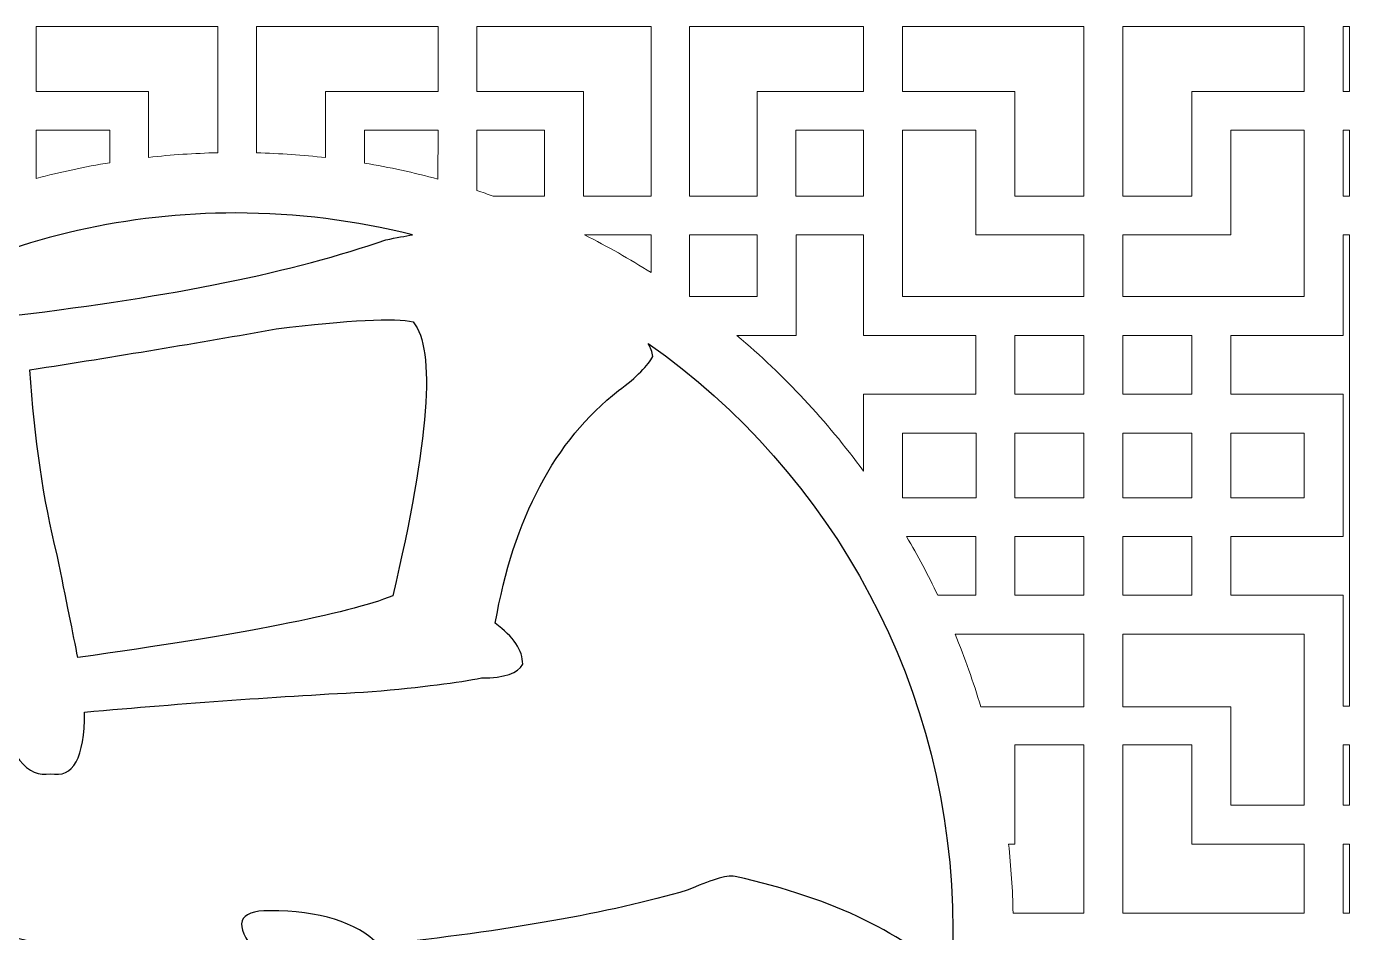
# Model space of a CAD drawing. Header units: centimetres. Extents: x -193 to 324, y -200 to 64.
# Drawn here: x -9.3 to 51.9, y -68.1 to -26.1 of the extents above; entities that cross this region are included whole.
import ezdxf

# ---------------------------------------------------------------- set-up
doc = ezdxf.new("R2010")
doc.units = ezdxf.units.CM
doc.header["$MEASUREMENT"] = 0
doc.layers.add('layer 1', color=7, linetype='Continuous')

msp = doc.modelspace()

# ---------------------------------------------------------------- linework, layer by layer
at = {"layer": 'layer 1', "color": 114, "lineweight": 9}
for points, knots in [([(-0.49083, -31.94532), (-0.49083, -31.94532), (-0.49083, -26.0961), (-0.49083, -26.0961), (-0.49083, -26.0961), (-0.49083, -26.0961), (-8.89333, -26.0961), (-8.89333, -26.0961), (-8.89333, -26.0961), (-8.89333, -26.0961), (-8.89333, -29.1061), (-8.89333, -29.1061), (-8.89333, -29.1061), (-8.89333, -29.1061), (-3.68834, -29.1061), (-3.68834, -29.1061), (-3.68834, -29.1061), (-3.68834, -29.1061), (-3.68993, -32.16002), (-3.68993, -32.16002), (-3.68993, -32.16002), (-2.63662, -32.04232), (-1.56957, -31.9701), (-0.49083, -31.94532)], [0, 0, 0, 0, 0.14285714, 0.14285714, 0.14285714, 0.14285714, 0.28571429, 0.28571429, 0.28571429, 0.28571429, 0.42857143, 0.42857143, 0.42857143, 0.42857143, 0.57142857, 0.57142857, 0.57142857, 0.57142857, 0.71428571, 0.71428571, 0.71428571, 0.71428571, 1, 1, 1, 1]), ([(4.5085, -32.17328), (4.5085, -32.17328), (4.50693, -29.1061), (4.50693, -29.1061), (4.50693, -29.1061), (4.50693, -29.1061), (9.71192, -29.1061), (9.71192, -29.1061), (9.71192, -29.1061), (9.71192, -29.1061), (9.71192, -26.0961), (9.71192, -26.0961), (9.71192, -26.0961), (9.71192, -26.0961), (1.30942, -26.0961), (1.30942, -26.0961), (1.30942, -26.0961), (1.30942, -26.0961), (1.3094, -31.94818), (1.3094, -31.94818), (1.3094, -31.94818), (2.38823, -31.97638), (3.45528, -32.0521), (4.5085, -32.17328)], [0, 0, 0, 0, 0.14285714, 0.14285714, 0.14285714, 0.14285714, 0.28571429, 0.28571429, 0.28571429, 0.28571429, 0.42857143, 0.42857143, 0.42857143, 0.42857143, 0.57142857, 0.57142857, 0.57142857, 0.57142857, 0.71428571, 0.71428571, 0.71428571, 0.71428571, 1, 1, 1, 1]), ([(16.44692, -29.1061), (16.44692, -29.1061), (16.44692, -33.9511), (16.44692, -33.9511), (16.44692, -33.9511), (16.44692, -33.9511), (19.57692, -33.9511), (19.57692, -33.9511), (19.57692, -33.9511), (19.57692, -33.9511), (19.57692, -26.0961), (19.57692, -26.0961), (19.57692, -26.0961), (19.57692, -26.0961), (11.51442, -26.0961), (11.51442, -26.0961), (11.51442, -26.0961), (11.51442, -26.0961), (11.51442, -29.1061), (11.51442, -29.1061), (11.51442, -29.1061), (11.51442, -29.1061), (16.44692, -29.1061), (16.44692, -29.1061)], [0, 0, 0, 0, 0.14285714, 0.14285714, 0.14285714, 0.14285714, 0.28571429, 0.28571429, 0.28571429, 0.28571429, 0.42857143, 0.42857143, 0.42857143, 0.42857143, 0.57142857, 0.57142857, 0.57142857, 0.57142857, 0.71428571, 0.71428571, 0.71428571, 0.71428571, 1, 1, 1, 1]), ([(21.35692, -26.0961), (21.35692, -26.0961), (21.35692, -33.9511), (21.35692, -33.9511), (21.35692, -33.9511), (21.35692, -33.9511), (24.48943, -33.9511), (24.48943, -33.9511), (24.48943, -33.9511), (24.48943, -33.9511), (24.48692, -29.1061), (24.48692, -29.1061), (24.48692, -29.1061), (24.48692, -29.1061), (29.41942, -29.1061), (29.41942, -29.1061), (29.41942, -29.1061), (29.41942, -29.1061), (29.41942, -26.0961), (29.41942, -26.0961), (29.41942, -26.0961), (29.41942, -26.0961), (21.35692, -26.0961), (21.35692, -26.0961)], [0, 0, 0, 0, 0.14285714, 0.14285714, 0.14285714, 0.14285714, 0.28571429, 0.28571429, 0.28571429, 0.28571429, 0.42857143, 0.42857143, 0.42857143, 0.42857143, 0.57142857, 0.57142857, 0.57142857, 0.57142857, 0.71428571, 0.71428571, 0.71428571, 0.71428571, 1, 1, 1, 1]), ([(39.62442, -26.0961), (39.62442, -26.0961), (39.62442, -33.9511), (39.62442, -33.9511), (39.62442, -33.9511), (39.62442, -33.9511), (36.42442, -33.9511), (36.42442, -33.9511), (36.42442, -33.9511), (36.42442, -33.9511), (36.42692, -29.1061), (36.42692, -29.1061), (36.42692, -29.1061), (36.42692, -29.1061), (31.22192, -29.1061), (31.22192, -29.1061), (31.22192, -29.1061), (31.22192, -29.1061), (31.22192, -26.0961), (31.22192, -26.0961), (31.22192, -26.0961), (31.22192, -26.0961), (39.62442, -26.0961), (39.62442, -26.0961)], [0, 0, 0, 0, 0.14285714, 0.14285714, 0.14285714, 0.14285714, 0.28571429, 0.28571429, 0.28571429, 0.28571429, 0.42857143, 0.42857143, 0.42857143, 0.42857143, 0.57142857, 0.57142857, 0.57142857, 0.57142857, 0.71428571, 0.71428571, 0.71428571, 0.71428571, 1, 1, 1, 1]), ([(41.42398, -26.0961), (41.42398, -26.0961), (41.42398, -33.9511), (41.42398, -33.9511), (41.42398, -33.9511), (41.42398, -33.9511), (44.62398, -33.9511), (44.62398, -33.9511), (44.62398, -33.9511), (44.62398, -33.9511), (44.62148, -29.1061), (44.62148, -29.1061), (44.62148, -29.1061), (44.62148, -29.1061), (49.82648, -29.1061), (49.82648, -29.1061), (49.82648, -29.1061), (49.82648, -29.1061), (49.82648, -26.0961), (49.82648, -26.0961), (49.82648, -26.0961), (49.82648, -26.0961), (41.42398, -26.0961), (41.42398, -26.0961)], [0, 0, 0, 0, 0.14285714, 0.14285714, 0.14285714, 0.14285714, 0.28571429, 0.28571429, 0.28571429, 0.28571429, 0.42857143, 0.42857143, 0.42857143, 0.42857143, 0.57142857, 0.57142857, 0.57142857, 0.57142857, 0.71428571, 0.71428571, 0.71428571, 0.71428571, 1, 1, 1, 1]), ([(51.92243, -26.0961), (51.92243, -26.0961), (51.62898, -26.0961), (51.62898, -26.0961), (51.62898, -26.0961), (51.62898, -26.0961), (51.62898, -29.1061), (51.62898, -29.1061), (51.62898, -29.1061), (51.62898, -29.1061), (51.92243, -29.10607), (51.92243, -29.10607), (51.92243, -29.10607), (51.92243, -29.10607), (51.92243, -26.0961), (51.92243, -26.0961)], [0, 0, 0, 0, 0.2, 0.2, 0.2, 0.2, 0.4, 0.4, 0.4, 0.4, 0.6, 0.6, 0.6, 0.6, 1, 1, 1, 1]), ([(-5.49083, -32.40763), (-6.64378, -32.59585), (-7.77834, -32.83868), (-8.89175, -33.13371), (-8.89175, -33.13371), (-8.89175, -33.13371), (-8.89333, -30.9061), (-8.89333, -30.9061), (-8.89333, -30.9061), (-8.89333, -30.9061), (-5.49083, -30.9061), (-5.49083, -30.9061), (-5.49083, -30.9061), (-5.49083, -30.9061), (-5.49083, -32.40763), (-5.49083, -32.40763)], [0, 0, 0, 0, 0.2, 0.2, 0.2, 0.2, 0.4, 0.4, 0.4, 0.4, 0.6, 0.6, 0.6, 0.6, 1, 1, 1, 1]), ([(9.71037, -33.1649), (9.71037, -33.1649), (9.71192, -30.9061), (9.71192, -30.9061), (9.71192, -30.9061), (9.71192, -30.9061), (6.30942, -30.9061), (6.30942, -30.9061), (6.30942, -30.9061), (6.30942, -30.9061), (6.30938, -32.42672), (6.30938, -32.42672), (6.30938, -32.42672), (7.46248, -32.61886), (8.59707, -32.86586), (9.71037, -33.1649)], [0, 0, 0, 0, 0.2, 0.2, 0.2, 0.2, 0.4, 0.4, 0.4, 0.4, 0.6, 0.6, 0.6, 0.6, 1, 1, 1, 1]), ([(12.26172, -33.9536), (12.26172, -33.9536), (14.64692, -33.9536), (14.64692, -33.9536), (14.64692, -33.9536), (14.64692, -33.9536), (14.64692, -30.9061), (14.64692, -30.9061), (14.64692, -30.9061), (14.64692, -30.9061), (11.51442, -30.9061), (11.51442, -30.9061), (11.51442, -30.9061), (11.51442, -30.9061), (11.51441, -33.70083), (11.51441, -33.70083), (11.51441, -33.70083), (11.76472, -33.78242), (12.01384, -33.86669), (12.26172, -33.9536)], [0, 0, 0, 0, 0.16666667, 0.16666667, 0.16666667, 0.16666667, 0.33333333, 0.33333333, 0.33333333, 0.33333333, 0.5, 0.5, 0.5, 0.5, 0.66666667, 0.66666667, 0.66666667, 0.66666667, 1, 1, 1, 1]), ([(26.28692, -33.9536), (26.28692, -33.9536), (29.41942, -33.9536), (29.41942, -33.9536), (29.41942, -33.9536), (29.41942, -33.9536), (29.41942, -30.9061), (29.41942, -30.9061), (29.41942, -30.9061), (29.41942, -30.9061), (26.28692, -30.9061), (26.28692, -30.9061), (26.28692, -30.9061), (26.28692, -30.9061), (26.28692, -33.9536), (26.28692, -33.9536)], [0, 0, 0, 0, 0.2, 0.2, 0.2, 0.2, 0.4, 0.4, 0.4, 0.4, 0.6, 0.6, 0.6, 0.6, 1, 1, 1, 1]), ([(34.62442, -35.7536), (34.62442, -35.7536), (39.62442, -35.7486), (39.62442, -35.7486), (39.62442, -35.7486), (39.62442, -35.7486), (39.62442, -38.6086), (39.62442, -38.6086), (39.62442, -38.6086), (39.62442, -38.6086), (31.22192, -38.6086), (31.22192, -38.6086), (31.22192, -38.6086), (31.22192, -38.6086), (31.22192, -30.9061), (31.22192, -30.9061), (31.22192, -30.9061), (31.22192, -30.9061), (34.62442, -30.9061), (34.62442, -30.9061), (34.62442, -30.9061), (34.62442, -30.9061), (34.62442, -35.7536), (34.62442, -35.7536)], [0, 0, 0, 0, 0.14285714, 0.14285714, 0.14285714, 0.14285714, 0.28571429, 0.28571429, 0.28571429, 0.28571429, 0.42857143, 0.42857143, 0.42857143, 0.42857143, 0.57142857, 0.57142857, 0.57142857, 0.57142857, 0.71428571, 0.71428571, 0.71428571, 0.71428571, 1, 1, 1, 1]), ([(46.42398, -35.7536), (46.42398, -35.7536), (41.42398, -35.7486), (41.42398, -35.7486), (41.42398, -35.7486), (41.42398, -35.7486), (41.42398, -38.6086), (41.42398, -38.6086), (41.42398, -38.6086), (41.42398, -38.6086), (49.82648, -38.6086), (49.82648, -38.6086), (49.82648, -38.6086), (49.82648, -38.6086), (49.82648, -30.9061), (49.82648, -30.9061), (49.82648, -30.9061), (49.82648, -30.9061), (46.42398, -30.9061), (46.42398, -30.9061), (46.42398, -30.9061), (46.42398, -30.9061), (46.42398, -35.7536), (46.42398, -35.7536)], [0, 0, 0, 0, 0.14285714, 0.14285714, 0.14285714, 0.14285714, 0.28571429, 0.28571429, 0.28571429, 0.28571429, 0.42857143, 0.42857143, 0.42857143, 0.42857143, 0.57142857, 0.57142857, 0.57142857, 0.57142857, 0.71428571, 0.71428571, 0.71428571, 0.71428571, 1, 1, 1, 1]), ([(51.92243, -30.9061), (51.92243, -30.9061), (51.62898, -30.9061), (51.62898, -30.9061), (51.62898, -30.9061), (51.62898, -30.9061), (51.62898, -33.9536), (51.62898, -33.9536), (51.62898, -33.9536), (51.62898, -33.9536), (51.92243, -33.9536), (51.92243, -33.9536), (51.92243, -33.9536), (51.92243, -33.9536), (51.92243, -30.9061), (51.92243, -30.9061)], [0, 0, 0, 0, 0.2, 0.2, 0.2, 0.2, 0.4, 0.4, 0.4, 0.4, 0.6, 0.6, 0.6, 0.6, 1, 1, 1, 1]), ([(19.57688, -37.49584), (19.57688, -37.49584), (19.57692, -35.7536), (19.57692, -35.7536), (19.57692, -35.7536), (19.57692, -35.7536), (16.49975, -35.75357), (16.49975, -35.75357), (16.49975, -35.75357), (17.55625, -36.28487), (18.58302, -36.8667), (19.57688, -37.49584)], [0, 0, 0, 0, 0.25, 0.25, 0.25, 0.25, 0.5, 0.5, 0.5, 0.5, 1, 1, 1, 1]), ([(21.35692, -38.6111), (21.35692, -38.6111), (24.48942, -38.6111), (24.48942, -38.6111), (24.48942, -38.6111), (24.48942, -38.6111), (24.48942, -35.7536), (24.48942, -35.7536), (24.48942, -35.7536), (24.48942, -35.7536), (21.35692, -35.7536), (21.35692, -35.7536), (21.35692, -35.7536), (21.35692, -35.7536), (21.35692, -38.6111), (21.35692, -38.6111)], [0, 0, 0, 0, 0.2, 0.2, 0.2, 0.2, 0.4, 0.4, 0.4, 0.4, 0.6, 0.6, 0.6, 0.6, 1, 1, 1, 1]), ([(29.41945, -46.69718), (29.41945, -46.69718), (29.41942, -43.1286), (29.41942, -43.1286), (29.41942, -43.1286), (29.41942, -43.1286), (34.62442, -43.12861), (34.62442, -43.12861), (34.62442, -43.12861), (34.62442, -43.12861), (34.62442, -40.40861), (34.62442, -40.40861), (34.62442, -40.40861), (34.62442, -40.40861), (29.41942, -40.4111), (29.41942, -40.4111), (29.41942, -40.4111), (29.41942, -40.4111), (29.41942, -35.7486), (29.41942, -35.7486), (29.41942, -35.7486), (29.41942, -35.7486), (26.29192, -35.7486), (26.29192, -35.7486), (26.29192, -35.7486), (26.29192, -35.7486), (26.30439, -40.40861), (26.30439, -40.40861), (26.30439, -40.40861), (26.30439, -40.40861), (23.54974, -40.40858), (23.54974, -40.40858), (23.54974, -40.40858), (25.7468, -42.26219), (27.71899, -44.37401), (29.41945, -46.69718)], [0, 0, 0, 0, 0.1, 0.1, 0.1, 0.1, 0.2, 0.2, 0.2, 0.2, 0.3, 0.3, 0.3, 0.3, 0.4, 0.4, 0.4, 0.4, 0.5, 0.5, 0.5, 0.5, 0.6, 0.6, 0.6, 0.6, 0.7, 0.7, 0.7, 0.7, 0.8, 0.8, 0.8, 0.8, 1, 1, 1, 1]), ([(51.92243, -57.57357), (51.92243, -57.57357), (51.62898, -57.57361), (51.62898, -57.57361), (51.62898, -57.57361), (51.62898, -57.57361), (51.62898, -52.43611), (51.62898, -52.43611), (51.62898, -52.43611), (51.62898, -52.43611), (46.42398, -52.43611), (46.42398, -52.43611), (46.42398, -52.43611), (46.42398, -52.43611), (46.42398, -49.7236), (46.42398, -49.7236), (46.42398, -49.7236), (46.42398, -49.7236), (51.62898, -49.72361), (51.62898, -49.72361), (51.62898, -49.72361), (51.62898, -49.72361), (51.62898, -43.1286), (51.62898, -43.1286), (51.62898, -43.1286), (51.62898, -43.1286), (46.42398, -43.12861), (46.42398, -43.12861), (46.42398, -43.12861), (46.42398, -43.12861), (46.42398, -40.40861), (46.42398, -40.40861), (46.42398, -40.40861), (46.42398, -40.40861), (51.62898, -40.4111), (51.62898, -40.4111), (51.62898, -40.4111), (51.62898, -40.4111), (51.62898, -35.7486), (51.62898, -35.7486), (51.62898, -35.7486), (51.62898, -35.7486), (51.92243, -35.74859), (51.92243, -35.74859), (51.92243, -35.74859), (51.92243, -35.74859), (51.92243, -57.57357), (51.92243, -57.57357)], [0, 0, 0, 0, 0.07692308, 0.07692308, 0.07692308, 0.07692308, 0.15384615, 0.15384615, 0.15384615, 0.15384615, 0.23076923, 0.23076923, 0.23076923, 0.23076923, 0.30769231, 0.30769231, 0.30769231, 0.30769231, 0.38461538, 0.38461538, 0.38461538, 0.38461538, 0.46153846, 0.46153846, 0.46153846, 0.46153846, 0.53846154, 0.53846154, 0.53846154, 0.53846154, 0.61538462, 0.61538462, 0.61538462, 0.61538462, 0.69230769, 0.69230769, 0.69230769, 0.69230769, 0.76923077, 0.76923077, 0.76923077, 0.76923077, 0.84615385, 0.84615385, 0.84615385, 0.84615385, 1, 1, 1, 1]), ([(36.42442, -43.1311), (36.42442, -43.1311), (39.62442, -43.1311), (39.62442, -43.1311), (39.62442, -43.1311), (39.62442, -43.1311), (39.62442, -40.40861), (39.62442, -40.40861), (39.62442, -40.40861), (39.62442, -40.40861), (36.42442, -40.40861), (36.42442, -40.40861), (36.42442, -40.40861), (36.42442, -40.40861), (36.42442, -43.1311), (36.42442, -43.1311)], [0, 0, 0, 0, 0.2, 0.2, 0.2, 0.2, 0.4, 0.4, 0.4, 0.4, 0.6, 0.6, 0.6, 0.6, 1, 1, 1, 1]), ([(44.62398, -43.1311), (44.62398, -43.1311), (41.42398, -43.1311), (41.42398, -43.1311), (41.42398, -43.1311), (41.42398, -43.1311), (41.42398, -40.40861), (41.42398, -40.40861), (41.42398, -40.40861), (41.42398, -40.40861), (44.62398, -40.40861), (44.62398, -40.40861), (44.62398, -40.40861), (44.62398, -40.40861), (44.62398, -43.1311), (44.62398, -43.1311)], [0, 0, 0, 0, 0.2, 0.2, 0.2, 0.2, 0.4, 0.4, 0.4, 0.4, 0.6, 0.6, 0.6, 0.6, 1, 1, 1, 1]), ([(31.22192, -47.9236), (31.22192, -47.9236), (34.62942, -47.9236), (34.62942, -47.9236), (34.62942, -47.9236), (34.62942, -47.9236), (34.62942, -44.93361), (34.62942, -44.93361), (34.62942, -44.93361), (34.62942, -44.93361), (31.22192, -44.93361), (31.22192, -44.93361), (31.22192, -44.93361), (31.22192, -44.93361), (31.22192, -47.9236), (31.22192, -47.9236)], [0, 0, 0, 0, 0.2, 0.2, 0.2, 0.2, 0.4, 0.4, 0.4, 0.4, 0.6, 0.6, 0.6, 0.6, 1, 1, 1, 1]), ([(36.42442, -47.9236), (36.42442, -47.9236), (39.62442, -47.9236), (39.62442, -47.9236), (39.62442, -47.9236), (39.62442, -47.9236), (39.62442, -44.92861), (39.62442, -44.92861), (39.62442, -44.92861), (39.62442, -44.92861), (36.42442, -44.92861), (36.42442, -44.92861), (36.42442, -44.92861), (36.42442, -44.92861), (36.42442, -47.9236), (36.42442, -47.9236)], [0, 0, 0, 0, 0.2, 0.2, 0.2, 0.2, 0.4, 0.4, 0.4, 0.4, 0.6, 0.6, 0.6, 0.6, 1, 1, 1, 1]), ([(44.62398, -47.9236), (44.62398, -47.9236), (41.42398, -47.9236), (41.42398, -47.9236), (41.42398, -47.9236), (41.42398, -47.9236), (41.42398, -44.92861), (41.42398, -44.92861), (41.42398, -44.92861), (41.42398, -44.92861), (44.62398, -44.92861), (44.62398, -44.92861), (44.62398, -44.92861), (44.62398, -44.92861), (44.62398, -47.9236), (44.62398, -47.9236)], [0, 0, 0, 0, 0.2, 0.2, 0.2, 0.2, 0.4, 0.4, 0.4, 0.4, 0.6, 0.6, 0.6, 0.6, 1, 1, 1, 1]), ([(49.82648, -47.9236), (49.82648, -47.9236), (46.41898, -47.9236), (46.41898, -47.9236), (46.41898, -47.9236), (46.41898, -47.9236), (46.41898, -44.93361), (46.41898, -44.93361), (46.41898, -44.93361), (46.41898, -44.93361), (49.82648, -44.93361), (49.82648, -44.93361), (49.82648, -44.93361), (49.82648, -44.93361), (49.82648, -47.9236), (49.82648, -47.9236)], [0, 0, 0, 0, 0.2, 0.2, 0.2, 0.2, 0.4, 0.4, 0.4, 0.4, 0.6, 0.6, 0.6, 0.6, 1, 1, 1, 1]), ([(32.85138, -52.43611), (32.85138, -52.43611), (34.62442, -52.43611), (34.62442, -52.43611), (34.62442, -52.43611), (34.62442, -52.43611), (34.62442, -49.7236), (34.62442, -49.7236), (34.62442, -49.7236), (34.62442, -49.7236), (31.40937, -49.72354), (31.40937, -49.72354), (31.40937, -49.72354), (31.92712, -50.60445), (32.40849, -51.50933), (32.85138, -52.43611)], [0, 0, 0, 0, 0.2, 0.2, 0.2, 0.2, 0.4, 0.4, 0.4, 0.4, 0.6, 0.6, 0.6, 0.6, 1, 1, 1, 1]), ([(36.42442, -52.4386), (36.42442, -52.4386), (39.62442, -52.4386), (39.62442, -52.4386), (39.62442, -52.4386), (39.62442, -52.4386), (39.62442, -49.7236), (39.62442, -49.7236), (39.62442, -49.7236), (39.62442, -49.7236), (36.42442, -49.7236), (36.42442, -49.7236), (36.42442, -49.7236), (36.42442, -49.7236), (36.42442, -52.4386), (36.42442, -52.4386)], [0, 0, 0, 0, 0.2, 0.2, 0.2, 0.2, 0.4, 0.4, 0.4, 0.4, 0.6, 0.6, 0.6, 0.6, 1, 1, 1, 1]), ([(44.62398, -52.4386), (44.62398, -52.4386), (41.42398, -52.4386), (41.42398, -52.4386), (41.42398, -52.4386), (41.42398, -52.4386), (41.42398, -49.7236), (41.42398, -49.7236), (41.42398, -49.7236), (41.42398, -49.7236), (44.62398, -49.7236), (44.62398, -49.7236), (44.62398, -49.7236), (44.62398, -49.7236), (44.62398, -52.4386), (44.62398, -52.4386)], [0, 0, 0, 0, 0.2, 0.2, 0.2, 0.2, 0.4, 0.4, 0.4, 0.4, 0.6, 0.6, 0.6, 0.6, 1, 1, 1, 1]), ([(34.84673, -57.60735), (34.84673, -57.60735), (39.62442, -57.60735), (39.62442, -57.60735), (39.62442, -57.60735), (39.62442, -57.60735), (39.62442, -54.23861), (39.62442, -54.23861), (39.62442, -54.23861), (39.62442, -54.23861), (33.65253, -54.23854), (33.65253, -54.23854), (33.65253, -54.23854), (34.10425, -55.33532), (34.50337, -56.4593), (34.84673, -57.60735)], [0, 0, 0, 0, 0.2, 0.2, 0.2, 0.2, 0.4, 0.4, 0.4, 0.4, 0.6, 0.6, 0.6, 0.6, 1, 1, 1, 1]), ([(49.82648, -54.23861), (49.82648, -54.23861), (49.82648, -62.1636), (49.82648, -62.1636), (49.82648, -62.1636), (49.82648, -62.1636), (46.42245, -62.1636), (46.42245, -62.1636), (46.42245, -62.1636), (46.42245, -62.1636), (46.42398, -57.60735), (46.42398, -57.60735), (46.42398, -57.60735), (46.42398, -57.60735), (41.42398, -57.60735), (41.42398, -57.60735), (41.42398, -57.60735), (41.42398, -57.60735), (41.42398, -54.23861), (41.42398, -54.23861), (41.42398, -54.23861), (41.42398, -54.23861), (49.82648, -54.23861), (49.82648, -54.23861)], [0, 0, 0, 0, 0.14285714, 0.14285714, 0.14285714, 0.14285714, 0.28571429, 0.28571429, 0.28571429, 0.28571429, 0.42857143, 0.42857143, 0.42857143, 0.42857143, 0.57142857, 0.57142857, 0.57142857, 0.57142857, 0.71428571, 0.71428571, 0.71428571, 0.71428571, 1, 1, 1, 1]), ([(36.34275, -67.1636), (36.34275, -67.1636), (39.62442, -67.1636), (39.62442, -67.1636), (39.62442, -67.1636), (39.62442, -67.1636), (39.62442, -59.3736), (39.62442, -59.3736), (39.62442, -59.3736), (39.62442, -59.3736), (36.42692, -59.3736), (36.42692, -59.3736), (36.42692, -59.3736), (36.42692, -59.3736), (36.42692, -63.9636), (36.42692, -63.9636), (36.42692, -63.9636), (36.42692, -63.9636), (36.13413, -63.96357), (36.13413, -63.96357), (36.13413, -63.96357), (36.24982, -65.01724), (36.32004, -66.08459), (36.34275, -67.1636)], [0, 0, 0, 0, 0.14285714, 0.14285714, 0.14285714, 0.14285714, 0.28571429, 0.28571429, 0.28571429, 0.28571429, 0.42857143, 0.42857143, 0.42857143, 0.42857143, 0.57142857, 0.57142857, 0.57142857, 0.57142857, 0.71428571, 0.71428571, 0.71428571, 0.71428571, 1, 1, 1, 1]), ([(41.42398, -67.1636), (41.42398, -67.1636), (41.42398, -59.3736), (41.42398, -59.3736), (41.42398, -59.3736), (41.42398, -59.3736), (44.62148, -59.3736), (44.62148, -59.3736), (44.62148, -59.3736), (44.62148, -59.3736), (44.62148, -63.9636), (44.62148, -63.9636), (44.62148, -63.9636), (44.62148, -63.9636), (49.82898, -63.9636), (49.82898, -63.9636), (49.82898, -63.9636), (49.82898, -63.9636), (49.82898, -67.1636), (49.82898, -67.1636), (49.82898, -67.1636), (49.82898, -67.1636), (41.42398, -67.1636), (41.42398, -67.1636)], [0, 0, 0, 0, 0.14285714, 0.14285714, 0.14285714, 0.14285714, 0.28571429, 0.28571429, 0.28571429, 0.28571429, 0.42857143, 0.42857143, 0.42857143, 0.42857143, 0.57142857, 0.57142857, 0.57142857, 0.57142857, 0.71428571, 0.71428571, 0.71428571, 0.71428571, 1, 1, 1, 1]), ([(51.92243, -62.16356), (51.92243, -62.16356), (51.62898, -62.1636), (51.62898, -62.1636), (51.62898, -62.1636), (51.62898, -62.1636), (51.62898, -59.3736), (51.62898, -59.3736), (51.62898, -59.3736), (51.62898, -59.3736), (51.92243, -59.3736), (51.92243, -59.3736), (51.92243, -59.3736), (51.92243, -59.3736), (51.92243, -62.16356), (51.92243, -62.16356)], [0, 0, 0, 0, 0.2, 0.2, 0.2, 0.2, 0.4, 0.4, 0.4, 0.4, 0.6, 0.6, 0.6, 0.6, 1, 1, 1, 1]), ([(51.92243, -67.16358), (51.92243, -67.16358), (51.62898, -67.1636), (51.62898, -67.1636), (51.62898, -67.1636), (51.62898, -67.1636), (51.62898, -63.9636), (51.62898, -63.9636), (51.62898, -63.9636), (51.62898, -63.9636), (51.92243, -63.9636), (51.92243, -63.9636), (51.92243, -63.9636), (51.92243, -63.9636), (51.92243, -67.16358), (51.92243, -67.16358)], [0, 0, 0, 0, 0.2, 0.2, 0.2, 0.2, 0.4, 0.4, 0.4, 0.4, 0.6, 0.6, 0.6, 0.6, 1, 1, 1, 1])]:
    msp.add_open_spline(points, degree=3, knots=knots, dxfattribs=at)
at = {"layer": 'layer 1', "color": 114}
for points, knots in [([(-13.74505, -37.86904), (-9.46616, -35.85903), (-4.68856, -34.73565), (0.35086, -34.73565), (0.35086, -34.73565), (3.17083, -34.73565), (5.90883, -35.08742), (8.52331, -35.74948), (8.52331, -35.74948), (8.20969, -35.80025), (7.79881, -35.87626), (7.29067, -35.98049), (7.29067, -35.98049), (3.07046, -37.45486), (-2.63765, -38.61813), (-9.82013, -39.47028), (-9.82013, -39.47028), (-10.60235, -38.5276), (-11.9125, -37.99385), (-13.74505, -37.86904)], [0, 0, 0, 0, 0.16666667, 0.16666667, 0.16666667, 0.16666667, 0.33333333, 0.33333333, 0.33333333, 0.33333333, 0.5, 0.5, 0.5, 0.5, 0.66666667, 0.66666667, 0.66666667, 0.66666667, 1, 1, 1, 1]), ([(-16.30946, -39.21366), (-26.19893, -44.96351), (-32.84914, -55.67453), (-32.84914, -67.93565), (-32.84914, -67.93565), (-32.84914, -75.38704), (-30.39301, -82.26597), (-26.24635, -87.80673), (-26.24635, -87.80673), (-26.54278, -87.09723), (-26.72474, -85.98844), (-26.94446, -84.48589), (-26.94446, -84.48589), (-27.31544, -81.94894), (-27.68841, -79.62994), (-27.8913, -77.50631), (-27.8913, -77.50631), (-28.74346, -74.55757), (-29.58209, -72.54215), (-30.43425, -71.4871), (-30.43425, -71.4871), (-31.27288, -70.21562), (-30.96178, -69.57988), (-29.47388, -69.57988), (-29.47388, -69.57988), (-27.16088, -69.57988), (-25.36188, -70.21562), (-24.0904, -71.4871), (-24.0904, -71.4871), (-18.16587, -70.85136), (-13.72924, -69.90452), (-10.7805, -68.63304), (-10.7805, -68.63304), (-10.34766, -68.43015), (-10.03655, -68.32194), (-9.82013, -68.32194), (-9.82013, -68.32194), (-5.59992, -69.37699), (-2.52944, -71.06778), (-0.63576, -73.39431), (-0.63576, -73.39431), (-0.63576, -73.81362), (-0.94686, -74.23294), (-1.5826, -74.65226), (-1.5826, -74.65226), (-3.69271, -76.14015), (-5.49171, -79.30531), (-6.96608, -84.17479), (-6.96608, -84.17479), (-5.70813, -85.22984), (-5.07239, -86.06847), (-5.07239, -86.70421), (-5.07239, -86.70421), (-5.07239, -87.12353), (-5.59992, -87.33995), (-6.65497, -87.33995), (-6.65497, -87.33995), (-8.76508, -87.33995), (-13.83745, -87.65105), (-21.87209, -88.28679), (-21.87209, -88.28679), (-21.87209, -90.10958), (-22.05688, -91.37801), (-22.4304, -92.08418), (-22.4304, -92.08418), (-16.48461, -97.69546), (-8.46782, -101.13565), (0.35086, -101.13565), (0.35086, -101.13565), (11.9961, -101.13565), (22.24305, -95.13671), (28.16926, -86.06121), (28.16926, -86.06121), (28.08605, -86.06606), (27.99785, -86.06579), (27.90479, -86.06847), (27.90479, -86.06847), (20.50582, -86.2822), (14.37846, -86.596), (9.50899, -87.02884), (9.50899, -87.02884), (9.50899, -90.41042), (9.08967, -91.993), (8.25104, -91.77658), (8.25104, -91.77658), (7.19599, -92.1959), (6.23562, -90.72153), (5.39698, -87.33995), (5.39698, -87.33995), (4.96414, -86.28489), (4.65304, -84.70231), (4.43661, -82.57868), (4.43661, -82.57868), (4.23372, -79.83284), (4.0173, -77.41163), (3.8144, -75.28799), (3.8144, -75.28799), (3.38156, -73.39431), (2.54293, -71.27067), (1.27145, -68.95767), (1.27145, -68.95767), (0.2164, -67.6862), (0.43282, -67.05046), (1.90719, -67.05046), (1.90719, -67.05046), (4.23372, -67.05046), (5.92451, -67.57799), (6.97956, -68.63304), (6.97956, -68.63304), (12.89057, -67.9973), (17.65183, -67.15867), (21.24984, -66.10362), (21.24984, -66.10362), (22.30489, -65.67078), (23.04546, -65.37472), (23.46815, -65.46788), (23.46815, -65.46788), (28.11701, -66.49254), (31.43304, -68.1776), (33.47008, -70.26905), (33.47008, -70.26905), (33.52364, -69.4982), (33.55086, -68.72009), (33.55086, -67.93565), (33.55086, -67.93565), (33.55086, -56.71138), (27.9778, -46.78621), (19.44846, -40.77679), (19.44846, -40.77679), (19.56162, -40.97996), (19.63006, -41.18021), (19.65373, -41.3775), (19.65373, -41.3775), (19.45084, -41.79681), (18.92331, -42.32434), (18.07115, -42.96008), (18.07115, -42.96008), (15.10889, -45.2866), (13.2152, -48.87108), (12.36304, -53.74056), (12.36304, -53.74056), (13.2152, -54.36277), (13.63452, -54.99851), (13.63452, -55.63424), (13.63452, -55.63424), (13.41809, -56.05356), (12.79588, -56.26998), (11.7273, -56.26998), (11.7273, -56.26998), (10.67225, -56.4864), (8.98146, -56.6893), (6.65493, -56.90572), (6.65493, -56.90572), (2.43472, -57.12214), (-2.00192, -57.43324), (-6.65497, -57.85256), (-6.65497, -57.85256), (-6.65497, -59.97619), (-7.1825, -60.92304), (-8.23755, -60.70661), (-8.23755, -60.70661), (-9.2926, -60.92304), (-10.14476, -59.86798), (-10.7805, -57.54145), (-10.7805, -57.54145), (-11.19982, -56.90572), (-11.61913, -55.43135), (-12.03845, -53.10482), (-12.03845, -53.10482), (-12.25487, -50.98119), (-12.67419, -48.34355), (-13.30992, -45.17839), (-13.30992, -45.17839), (-14.16208, -42.21613), (-15.10892, -40.30892), (-16.16398, -39.47028), (-16.16398, -39.47028), (-16.2178, -39.38096), (-16.2663, -39.29542), (-16.30946, -39.21366)], [0, 0, 0, 0, 0.02173913, 0.02173913, 0.02173913, 0.02173913, 0.04347826, 0.04347826, 0.04347826, 0.04347826, 0.06521739, 0.06521739, 0.06521739, 0.06521739, 0.08695652, 0.08695652, 0.08695652, 0.08695652, 0.10869565, 0.10869565, 0.10869565, 0.10869565, 0.13043478, 0.13043478, 0.13043478, 0.13043478, 0.15217391, 0.15217391, 0.15217391, 0.15217391, 0.17391304, 0.17391304, 0.17391304, 0.17391304, 0.19565217, 0.19565217, 0.19565217, 0.19565217, 0.2173913, 0.2173913, 0.2173913, 0.2173913, 0.23913043, 0.23913043, 0.23913043, 0.23913043, 0.26086957, 0.26086957, 0.26086957, 0.26086957, 0.2826087, 0.2826087, 0.2826087, 0.2826087, 0.30434783, 0.30434783, 0.30434783, 0.30434783, 0.32608696, 0.32608696, 0.32608696, 0.32608696, 0.34782609, 0.34782609, 0.34782609, 0.34782609, 0.36956522, 0.36956522, 0.36956522, 0.36956522, 0.39130435, 0.39130435, 0.39130435, 0.39130435, 0.41304348, 0.41304348, 0.41304348, 0.41304348, 0.43478261, 0.43478261, 0.43478261, 0.43478261, 0.45652174, 0.45652174, 0.45652174, 0.45652174, 0.47826087, 0.47826087, 0.47826087, 0.47826087, 0.5, 0.5, 0.5, 0.5, 0.52173913, 0.52173913, 0.52173913, 0.52173913, 0.54347826, 0.54347826, 0.54347826, 0.54347826, 0.56521739, 0.56521739, 0.56521739, 0.56521739, 0.58695652, 0.58695652, 0.58695652, 0.58695652, 0.60869565, 0.60869565, 0.60869565, 0.60869565, 0.63043478, 0.63043478, 0.63043478, 0.63043478, 0.65217391, 0.65217391, 0.65217391, 0.65217391, 0.67391304, 0.67391304, 0.67391304, 0.67391304, 0.69565217, 0.69565217, 0.69565217, 0.69565217, 0.7173913, 0.7173913, 0.7173913, 0.7173913, 0.73913043, 0.73913043, 0.73913043, 0.73913043, 0.76086957, 0.76086957, 0.76086957, 0.76086957, 0.7826087, 0.7826087, 0.7826087, 0.7826087, 0.80434783, 0.80434783, 0.80434783, 0.80434783, 0.82608696, 0.82608696, 0.82608696, 0.82608696, 0.84782609, 0.84782609, 0.84782609, 0.84782609, 0.86956522, 0.86956522, 0.86956522, 0.86956522, 0.89130435, 0.89130435, 0.89130435, 0.89130435, 0.91304348, 0.91304348, 0.91304348, 0.91304348, 0.93478261, 0.93478261, 0.93478261, 0.93478261, 0.95652174, 0.95652174, 0.95652174, 0.95652174, 1, 1, 1, 1]), ([(8.56214, -39.78139), (7.72351, -39.57849), (5.59988, -39.68671), (2.2183, -40.10602), (2.2183, -40.10602), (-1.36618, -40.74176), (-5.1806, -41.3775), (-9.18439, -41.99971), (-9.18439, -41.99971), (-8.9815, -45.17839), (-8.56218, -48.03245), (-7.92645, -50.56187), (-7.92645, -50.56187), (-7.4936, -52.67198), (-7.1825, -54.26808), (-6.96608, -55.32314), (-6.96608, -55.32314), (0.63572, -54.26808), (5.50519, -53.30771), (7.6153, -52.46908), (7.6153, -52.46908), (9.30609, -45.2866), (9.6172, -41.05286), (8.56214, -39.78139)], [0, 0, 0, 0, 0.14285714, 0.14285714, 0.14285714, 0.14285714, 0.28571429, 0.28571429, 0.28571429, 0.28571429, 0.42857143, 0.42857143, 0.42857143, 0.42857143, 0.57142857, 0.57142857, 0.57142857, 0.57142857, 0.71428571, 0.71428571, 0.71428571, 0.71428571, 1, 1, 1, 1])]:
    msp.add_open_spline(points, degree=3, knots=knots, dxfattribs=at)

doc.saveas('drawing.dxf')
